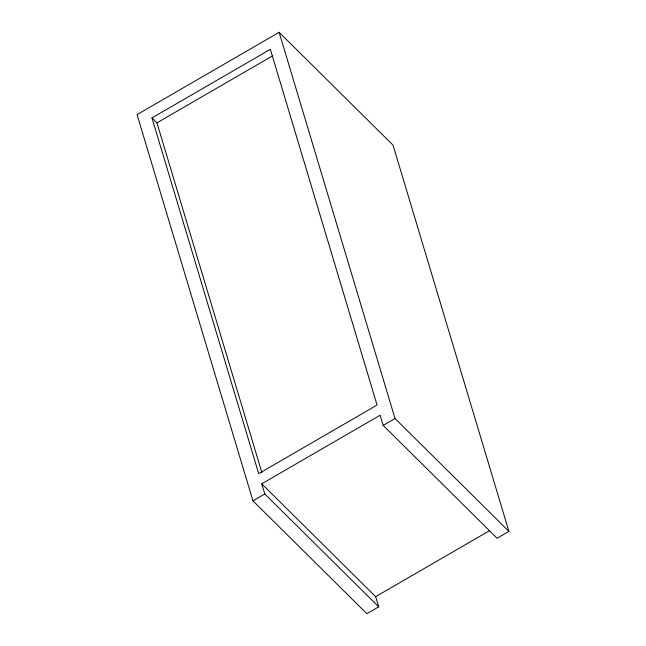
<?xml version="1.0" encoding="UTF-8"?>
<svg xmlns="http://www.w3.org/2000/svg" width="646" height="646" viewBox="0 0 646 646"><rect width="100%" height="100%" fill="white"/><g stroke="black" fill="none" stroke-linecap="round" stroke-linejoin="round"><path stroke-width="0.97" d="M279.137 32.3L137.081 114.617L252.957 500.844L366.863 613.7L378.701 606.836L375.649 596.678L261.743 483.814L380.123 415.217L383.175 425.383L497.081 538.239L508.919 531.383L393.043 145.156L279.137 32.3L395.013 418.519L508.919 531.383M151.971 117.927L270.351 49.322L377.07 405.05L258.699 473.655L151.971 117.927L156.954 122.861L261.937 472.791M156.954 122.861L272.725 55.774M252.957 500.844L264.795 493.98L378.701 606.836M383.175 425.383L395.013 418.519M375.649 596.678L489.676 530.6M261.743 483.814L264.795 493.98"/></g></svg>
